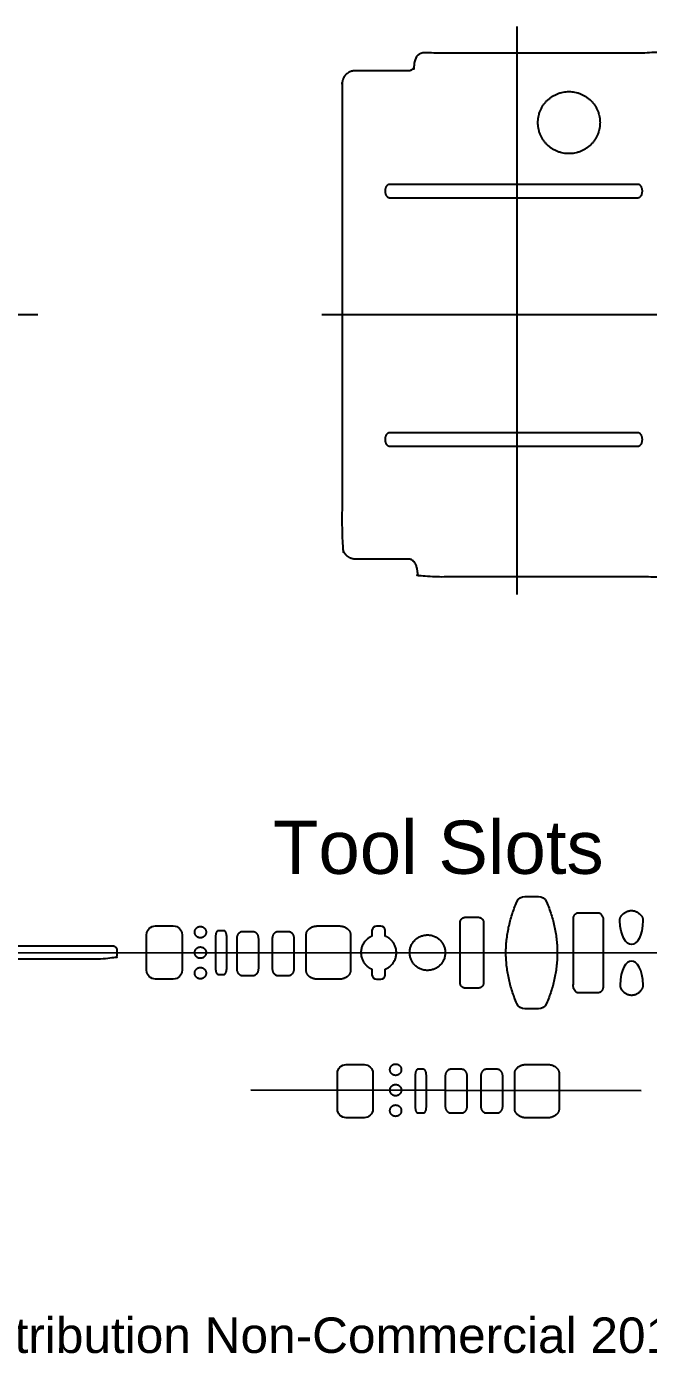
# Model space of a CAD drawing. Header units: inches. Extents: x -39 to 46.7, y -58 to 11.1.
# Drawn here: x -4.32 to 13.2, y -58.01 to -20.62 of the extents above; entities that cross this region are included whole.
import ezdxf

# ---------------------------------------------------------------- set-up
doc = ezdxf.new("R2010")
doc.units = ezdxf.units.IN
doc.header["$MEASUREMENT"] = 0
for name, color, linetype, true_color in [('Default', 18, 'Continuous', 0x000000), ('Guides', 1, 'Continuous', 0xff0000), ('Pockets', 123, 'Continuous', 0x3fbfbf), ('Tool Layut', 6, 'Continuous', 0xff00ff), ('Tote Outline', 96, 'Continuous', 0x007f00), ('Vertical Slots', 18, 'Continuous', 0x000000)]:
    doc.layers.add(name, color=color, linetype=linetype, true_color=true_color)
doc.styles.add('Arial Regular', font='')
doc.styles.get('Arial Regular').set_extended_font_data('Arial')

msp = doc.modelspace()

# ---------------------------------------------------------------- linework, layer by layer
at = {"layer": 'Guides'}
for p, q in [((9.5, -36.625), (9.5, -20.625)), ((-4, -28.75), (-15, -28.75)), ((15, -28.75), (4, -28.75)), ((-7.75, -46.715, 0.38), (21, -46.725, 0.375)), ((2, -50.59, 0.38), (13, -50.6, 0.375))]:
    msp.add_line(p, q, dxfattribs=at)
at = {"layer": 'Pockets'}
msp.add_rational_spline([(10.088, -23.332, 0.375), (10.088, -24.207, 0.375), (10.963, -24.207, 0.375), (11.838, -24.207, 0.375), (11.838, -23.332, 0.375), (11.838, -22.457, 0.375), (10.963, -22.457, 0.375), (10.088, -22.457, 0.375), (10.088, -23.332, 0.375)], [1, 0.707106781187, 1, 0.707106781187, 1, 0.707106781187, 1, 0.707106781187, 1], degree=2, knots=[0, 0, 0, 2.356194, 2.356194, 4.712389, 4.712389, 7.068583, 7.068583, 9.424778, 9.424778, 9.424778], dxfattribs=at)
at = {"layer": 'Tool Layut'}
for p, q in [((9.724, -45.137, 0.375), (10.102, -45.137, 0.375)), ((10.102, -48.308, 0.375), (9.724, -48.308, 0.375))]:
    msp.add_line(p, q, dxfattribs=at)
for points in [[(-0.686, -45.967), (-0.186, -45.967)], [(3.873, -45.969), (4.498, -45.969)], [(5.664, -45.971), (5.539, -45.971)], [(7.902, -47.597), (7.902, -45.847)], [(8.064, -45.722), (8.389, -45.722)], [(8.552, -45.847), (8.552, -47.597)], [(-0.936, -47.217), (-0.936, -46.217)], [(0.064, -46.217), (0.064, -47.217)], [(1.013, -47.134), (1.013, -46.301)], [(1.088, -46.093), (1.238, -46.093)], [(1.313, -46.301), (1.313, -47.134)], [(1.612, -47.165), (1.612, -46.332)], [(1.762, -46.123), (2.062, -46.123)], [(2.212, -46.332), (2.212, -47.165)], [(2.613, -47.165), (2.613, -46.332)], [(2.763, -46.123), (3.063, -46.123)], [(3.213, -46.332), (3.213, -47.165)], [(3.56, -47.219), (3.56, -46.219)], [(4.81, -46.219), (4.81, -47.219)], [(5.414, -46.096), (5.414, -46.257)], [(5.789, -46.257), (5.789, -46.096)], [(-0.186, -47.467), (-0.686, -47.467)], [(1.238, -47.343), (1.088, -47.343)], [(2.062, -47.373), (1.762, -47.373)], [(3.063, -47.373), (2.763, -47.373)], [(4.498, -47.469), (3.873, -47.469)], [(5.414, -47.184), (5.414, -47.346)], [(5.539, -47.471), (5.664, -47.471)], [(5.789, -47.346), (5.789, -47.184)], [(8.389, -47.722), (8.064, -47.722)], [(4.689, -49.873), (5.189, -49.873)], [(6.713, -49.998), (6.863, -49.998)], [(7.637, -49.998), (7.937, -49.998)], [(8.638, -49.998), (8.938, -49.998)], [(9.748, -49.873), (10.373, -49.873)], [(4.439, -51.123), (4.439, -50.123)], [(5.439, -50.123), (5.439, -51.123)], [(6.638, -51.04), (6.638, -50.207)], [(6.938, -50.207), (6.938, -51.04)], [(7.487, -51.04), (7.487, -50.207)], [(8.087, -50.207), (8.087, -51.04)], [(8.488, -51.04), (8.488, -50.207)], [(9.088, -50.207), (9.088, -51.04)], [(9.435, -51.123), (9.435, -50.123)], [(10.685, -50.123), (10.685, -51.123)], [(5.189, -51.373), (4.689, -51.373)], [(6.863, -51.248), (6.713, -51.248)], [(7.937, -51.248), (7.637, -51.248)], [(8.938, -51.248), (8.638, -51.248)], [(10.373, -51.373), (9.748, -51.373)]]:
    msp.add_lwpolyline(points, dxfattribs=at)
at = {"layer": 'Tool Layut', "extrusion": (0, 0, -1)}
for centre, start, end in [((-9.724, -45.387, -0.375), 23.1372, 90), ((-10.102, -45.387, -0.375), 90, 157.0602), ((0.686, -46.217, -0.375), 0, 90), ((0.186, -46.217, -0.375), 90, 180), ((0.686, -47.217, -0.375), 270, 0), ((0.186, -47.217, -0.375), 180, 270), ((-9.724, -48.058, -0.375), 270, 336.8628), ((-10.102, -48.058, -0.375), 202.9398, 270), ((-4.689, -50.123, -0.375), 0, 90), ((-5.189, -50.123, -0.375), 90, 180), ((-4.689, -51.123, -0.375), 270, 0), ((-5.189, -51.123, -0.375), 180, 270)]:
    msp.add_arc(centre, 0.25, start, end, dxfattribs=at)
at = {"layer": 'Tool Layut'}
for centre, start, end in [((5.539, -46.096, 0.375), 90, 180), ((5.664, -46.096, 0.375), 0, 90), ((5.539, -47.346, 0.375), 180, 270), ((5.664, -47.346, 0.375), 270, 0)]:
    msp.add_arc(centre, 0.125, start, end, dxfattribs=at)
for points, degree in [([(9.494, -48.156, 0.375), (8.882, -46.723, 0.375), (9.494, -45.289, 0.375)], 2), ([(10.332, -45.29, 0.375), (10.938, -46.723, 0.375), (10.332, -48.155, 0.375)], 2), ([(13.047, -45.81, 0.375), (13.023, -46.716, 0.375), (12.43, -46.719, 0.375), (12.397, -45.814, 0.375)], 3), ([(13.054, -47.636, 0.375), (13.023, -46.731, 0.375), (12.43, -46.733, 0.375), (12.404, -47.637, 0.375)], 3)]:
    msp.add_open_spline(points, degree=degree, dxfattribs=at)
for points, weights, knots in [([(11.087, -45.773, 0.375), (11.087, -46.724, 0.375), (11.087, -47.675, 0.375), (11.087, -47.849, 0.375), (11.221, -47.849, 0.375), (11.587, -47.849, 0.375), (11.791, -47.849, 0.375), (11.925, -47.849, 0.375), (11.925, -47.675, 0.375), (11.925, -46.724, 0.375), (11.925, -45.773, 0.375), (11.925, -45.599, 0.375), (11.791, -45.599, 0.375), (11.587, -45.599, 0.375), (11.221, -45.599, 0.375), (11.087, -45.599, 0.375), (11.087, -45.773, 0.375)], [1, 1, 1, 0.707106781187, 1, 1, 1, 0.707106781187, 1, 1, 1, 0.707106781187, 1, 1, 1, 0.707106781187, 1], [0, 0, 0, 1.901924, 1.901924, 2.175302, 2.175302, 3.126264, 3.126264, 3.399643, 3.399643, 5.301566, 5.301566, 5.574945, 5.574945, 6.525907, 6.525907, 6.799285, 6.799285, 6.799285]), ([(0.74, -46.143, 0.38), (0.74, -45.983, 0.38), (0.58, -45.983, 0.38), (0.42, -45.983, 0.38), (0.42, -46.143, 0.38), (0.42, -46.303, 0.38), (0.58, -46.303, 0.38), (0.74, -46.303, 0.38), (0.74, -46.143, 0.38)], [1, 0.707106781187, 1, 0.707106781187, 1, 0.707106781187, 1, 0.707106781187, 1], [0, 0, 0, 0.1963495, 0.1963495, 0.3926991, 0.3926991, 0.5890486, 0.5890486, 0.7853982, 0.7853982, 0.7853982]), ([(5.414, -46.257, 0.375), (5.382, -46.271, 0.375), (5.352, -46.288, 0.375), (4.919, -46.538, 0.375), (5.169, -46.971, 0.375), (5.255, -47.12, 0.375), (5.414, -47.184, 0.375)], [0.949246954989, 0.971934124025, 1, 0.707106781187, 1, 0.875252966916, 0.856768703085], [3.335697, 3.335697, 3.335697, 3.400874, 3.400874, 4.081049, 4.081049, 4.370744, 4.370744, 4.370744]), ([(5.789, -47.184, 0.375), (5.822, -47.171, 0.375), (5.852, -47.154, 0.375), (6.285, -46.904, 0.375), (6.035, -46.471, 0.375), (5.949, -46.322, 0.375), (5.789, -46.257, 0.375)], [0.949246954989, 0.971934124025, 1, 0.707106781187, 1, 0.875252966916, 0.856768703085], [5.211418, 5.211418, 5.211418, 5.276595, 5.276595, 5.956769, 5.956769, 6.246465, 6.246465, 6.246465]), ([(7.41, -46.471, 0.375), (7.16, -46.038, 0.375), (6.727, -46.288, 0.375), (6.294, -46.538, 0.375), (6.544, -46.971, 0.375), (6.794, -47.404, 0.375), (7.227, -47.154, 0.375), (7.66, -46.904, 0.375), (7.41, -46.471, 0.375)], [1, 0.707106781187, 1, 0.707106781187, 1, 0.707106781187, 1, 0.707106781187, 1], [0, 0, 0, 0.680175, 0.680175, 1.36035, 1.36035, 2.040524, 2.040524, 2.720699, 2.720699, 2.720699]), ([(-1.898, -46.527, 0.375), (-5.211, -46.527, 0.375), (-6.898, -46.527, 0.375), (-7.023, -46.527, 0.375), (-7.023, -46.652, 0.375), (-7.023, -46.716, 0.375), (-7.023, -46.78, 0.375), (-7.023, -46.905, 0.375), (-6.898, -46.905, 0.375), (-5.211, -46.903, 0.375), (-1.896, -46.902, 0.375), (-1.772, -46.902, 0.375), (-1.772, -46.777, 0.375), (-1.772, -46.714, 0.375), (-1.772, -46.652, 0.375), (-1.772, -46.6, 0.375), (-1.809, -46.563, 0.375), (-1.846, -46.526, 0.375), (-1.898, -46.527, 0.375)], [1, 1, 1, 0.707106781187, 1, 1, 1, 0.707106781187, 1, 1, 1, 0.707410494927, 1, 1, 1, 0.922721547255, 1, 0.922721547255, 1], [4.075864, 4.075864, 4.075864, 7.449357, 7.449357, 7.645706, 7.645706, 7.773714, 7.773714, 7.970063, 7.970063, 11.345171, 11.345171, 11.541413, 11.541413, 11.66652, 11.66652, 11.765449, 11.765449, 11.864377, 11.864377, 11.864377]), ([(0.74, -46.72, 0.38), (0.74, -46.56, 0.38), (0.58, -46.56, 0.38), (0.42, -46.56, 0.38), (0.42, -46.72, 0.38), (0.42, -46.88, 0.38), (0.58, -46.88, 0.38), (0.74, -46.88, 0.38), (0.74, -46.72, 0.38)], [1, 0.707106781187, 1, 0.707106781187, 1, 0.707106781187, 1, 0.707106781187, 1], [0, 0, 0, 0.1963495, 0.1963495, 0.3926991, 0.3926991, 0.5890486, 0.5890486, 0.7853982, 0.7853982, 0.7853982]), ([(0.74, -47.298, 0.38), (0.74, -47.138, 0.38), (0.58, -47.138, 0.38), (0.42, -47.138, 0.38), (0.42, -47.298, 0.38), (0.42, -47.458, 0.38), (0.58, -47.458, 0.38), (0.74, -47.458, 0.38), (0.74, -47.298, 0.38)], [1, 0.707106781187, 1, 0.707106781187, 1, 0.707106781187, 1, 0.707106781187, 1], [0, 0, 0, 0.1963495, 0.1963495, 0.3926991, 0.3926991, 0.5890486, 0.5890486, 0.7853982, 0.7853982, 0.7853982]), ([(6.24, -50.018, 0.38), (6.24, -49.858, 0.38), (6.08, -49.858, 0.38), (5.92, -49.858, 0.38), (5.92, -50.018, 0.38), (5.92, -50.178, 0.38), (6.08, -50.178, 0.38), (6.24, -50.178, 0.38), (6.24, -50.018, 0.38)], [1, 0.707106781187, 1, 0.707106781187, 1, 0.707106781187, 1, 0.707106781187, 1], [0, 0, 0, 0.1963495, 0.1963495, 0.3926991, 0.3926991, 0.5890486, 0.5890486, 0.7853982, 0.7853982, 0.7853982]), ([(6.24, -50.595, 0.38), (6.24, -50.435, 0.38), (6.08, -50.435, 0.38), (5.92, -50.435, 0.38), (5.92, -50.595, 0.38), (5.92, -50.755, 0.38), (6.08, -50.755, 0.38), (6.24, -50.755, 0.38), (6.24, -50.595, 0.38)], [1, 0.707106781187, 1, 0.707106781187, 1, 0.707106781187, 1, 0.707106781187, 1], [0, 0, 0, 0.1963495, 0.1963495, 0.3926991, 0.3926991, 0.5890486, 0.5890486, 0.7853982, 0.7853982, 0.7853982]), ([(6.24, -51.173, 0.38), (6.24, -51.013, 0.38), (6.08, -51.013, 0.38), (5.92, -51.013, 0.38), (5.92, -51.173, 0.38), (5.92, -51.333, 0.38), (6.08, -51.333, 0.38), (6.24, -51.333, 0.38), (6.24, -51.173, 0.38)], [1, 0.707106781187, 1, 0.707106781187, 1, 0.707106781187, 1, 0.707106781187, 1], [0, 0, 0, 0.1963495, 0.1963495, 0.3926991, 0.3926991, 0.5890486, 0.5890486, 0.7853982, 0.7853982, 0.7853982])]:
    msp.add_rational_spline(points, weights, degree=2, knots=knots, dxfattribs=at)
for points, weights in [([(12.457, -45.662, 0.375), (12.718, -45.381, 0.375), (12.983, -45.657, 0.375)], [0.938091223036, 0.770324102515, 0.935494389006]), ([(3.56, -46.219, 0.375), (3.56, -45.969, 0.375), (3.873, -45.969, 0.375)], [1, 0.707106781187, 1]), ([(4.498, -45.969, 0.375), (4.81, -45.969, 0.375), (4.81, -46.219, 0.375)], [1, 0.707106781187, 1]), ([(7.902, -45.847, 0.375), (7.902, -45.722, 0.375), (8.064, -45.722, 0.375)], [1, 0.707106781187, 1]), ([(8.389, -45.722, 0.375), (8.552, -45.722, 0.375), (8.552, -45.847, 0.375)], [1, 0.707106781187, 1]), ([(12.397, -45.814, 0.375), (12.394, -45.731, 0.375), (12.457, -45.662, 0.375)], [1, 0.948210429567, 1]), ([(12.983, -45.657, 0.375), (13.049, -45.725, 0.375), (13.047, -45.81, 0.375)], [1, 0.946883897778, 1]), ([(1.013, -46.301, 0.375), (1.013, -46.093, 0.375), (1.088, -46.093, 0.375)], [1, 0.707106781187, 1]), ([(1.238, -46.093, 0.375), (1.313, -46.093, 0.375), (1.313, -46.301, 0.375)], [1, 0.707106781187, 1]), ([(1.612, -46.332, 0.375), (1.612, -46.123, 0.375), (1.762, -46.123, 0.375)], [1, 0.707106781187, 1]), ([(2.062, -46.123, 0.375), (2.212, -46.123, 0.375), (2.212, -46.332, 0.375)], [1, 0.707106781187, 1]), ([(2.613, -46.332, 0.375), (2.613, -46.123, 0.375), (2.763, -46.123, 0.375)], [1, 0.707106781187, 1]), ([(3.063, -46.123, 0.375), (3.213, -46.123, 0.375), (3.213, -46.332, 0.375)], [1, 0.707106781187, 1]), ([(1.088, -47.343, 0.375), (1.013, -47.343, 0.375), (1.013, -47.134, 0.375)], [1, 0.707106781187, 1]), ([(1.313, -47.134, 0.375), (1.313, -47.343, 0.375), (1.238, -47.343, 0.375)], [1, 0.707106781187, 1]), ([(1.762, -47.373, 0.375), (1.612, -47.373, 0.375), (1.612, -47.165, 0.375)], [1, 0.707106781187, 1]), ([(2.212, -47.165, 0.375), (2.212, -47.373, 0.375), (2.062, -47.373, 0.375)], [1, 0.707106781187, 1]), ([(2.763, -47.373, 0.375), (2.613, -47.373, 0.375), (2.613, -47.165, 0.375)], [1, 0.707106781187, 1]), ([(3.213, -47.165, 0.375), (3.213, -47.373, 0.375), (3.063, -47.373, 0.375)], [1, 0.707106781187, 1]), ([(3.873, -47.469, 0.375), (3.56, -47.469, 0.375), (3.56, -47.219, 0.375)], [1, 0.707106781187, 1]), ([(4.81, -47.219, 0.375), (4.81, -47.469, 0.375), (4.498, -47.469, 0.375)], [1, 0.707106781187, 1]), ([(8.064, -47.722, 0.375), (7.902, -47.722, 0.375), (7.902, -47.597, 0.375)], [1, 0.707106781187, 1]), ([(8.552, -47.597, 0.375), (8.552, -47.722, 0.375), (8.389, -47.722, 0.375)], [1, 0.707106781187, 1]), ([(12.404, -47.637, 0.375), (12.402, -47.721, 0.375), (12.466, -47.789, 0.375)], [1, 0.948210429567, 1]), ([(12.466, -47.789, 0.375), (12.729, -48.068, 0.375), (12.992, -47.79, 0.375)], [0.938091223036, 0.770324102515, 0.935494389006]), ([(12.992, -47.79, 0.375), (13.057, -47.721, 0.375), (13.054, -47.636, 0.375)], [1, 0.946883897778, 1]), ([(6.638, -50.207, 0.375), (6.638, -49.998, 0.375), (6.713, -49.998, 0.375)], [1, 0.707106781187, 1]), ([(6.863, -49.998, 0.375), (6.938, -49.998, 0.375), (6.938, -50.207, 0.375)], [1, 0.707106781187, 1]), ([(7.487, -50.207, 0.375), (7.487, -49.998, 0.375), (7.637, -49.998, 0.375)], [1, 0.707106781187, 1]), ([(7.937, -49.998, 0.375), (8.087, -49.998, 0.375), (8.087, -50.207, 0.375)], [1, 0.707106781187, 1]), ([(8.488, -50.207, 0.375), (8.488, -49.998, 0.375), (8.638, -49.998, 0.375)], [1, 0.707106781187, 1]), ([(8.938, -49.998, 0.375), (9.088, -49.998, 0.375), (9.088, -50.207, 0.375)], [1, 0.707106781187, 1]), ([(9.435, -50.123, 0.375), (9.435, -49.873, 0.375), (9.748, -49.873, 0.375)], [1, 0.707106781187, 1]), ([(10.373, -49.873, 0.375), (10.685, -49.873, 0.375), (10.685, -50.123, 0.375)], [1, 0.707106781187, 1]), ([(6.713, -51.248, 0.375), (6.638, -51.248, 0.375), (6.638, -51.04, 0.375)], [1, 0.707106781187, 1]), ([(6.938, -51.04, 0.375), (6.938, -51.248, 0.375), (6.863, -51.248, 0.375)], [1, 0.707106781187, 1]), ([(7.637, -51.248, 0.375), (7.487, -51.248, 0.375), (7.487, -51.04, 0.375)], [1, 0.707106781187, 1]), ([(8.087, -51.04, 0.375), (8.087, -51.248, 0.375), (7.937, -51.248, 0.375)], [1, 0.707106781187, 1]), ([(8.638, -51.248, 0.375), (8.488, -51.248, 0.375), (8.488, -51.04, 0.375)], [1, 0.707106781187, 1]), ([(9.088, -51.04, 0.375), (9.088, -51.248, 0.375), (8.938, -51.248, 0.375)], [1, 0.707106781187, 1]), ([(9.748, -51.373, 0.375), (9.435, -51.373, 0.375), (9.435, -51.123, 0.375)], [1, 0.707106781187, 1]), ([(10.685, -51.123, 0.375), (10.685, -51.373, 0.375), (10.373, -51.373, 0.375)], [1, 0.707106781187, 1])]:
    msp.add_rational_spline(points, weights, degree=2, dxfattribs=at)
at = {"layer": 'Tote Outline'}
msp.add_rational_spline([(13.821, -21.648, 0.375), (13.821, -21.69, 0.375), (13.85, -21.719, 0.375), (13.88, -21.748, 0.375), (13.921, -21.748, 0.375), (14.008, -21.748, 0.375), (14.096, -21.748, 0.375), (14.137, -21.748, 0.375), (14.167, -21.777, 0.375), (14.196, -21.807, 0.375), (14.196, -21.848, 0.375), (14.196, -22.435, 0.375), (14.196, -23.023, 0.375), (14.196, -23.123, 0.375), (14.296, -23.123, 0.375), (14.383, -23.123, 0.375), (14.47, -23.123, 0.375), (14.57, -23.123, 0.375), (14.57, -23.223, 0.375), (14.571, -25.873, 0.375), (14.571, -28.523, 0.375), (14.571, -28.564, 0.375), (14.542, -28.594, 0.375), (14.527, -28.608, 0.375), (14.508, -28.616, 0.375), (14.446, -28.641, 0.375), (14.446, -28.708, 0.375), (14.446, -28.741, 0.375), (14.446, -28.773, 0.375), (14.446, -28.84, 0.375), (14.508, -28.866, 0.375), (14.571, -28.891, 0.375), (14.571, -28.958, 0.375), (14.571, -31.616, 0.375), (14.57, -34.273, 0.375), (14.57, -34.373, 0.375), (14.47, -34.373, 0.375), (14.383, -34.373, 0.375), (14.296, -34.373, 0.375), (14.196, -34.373, 0.375), (14.196, -34.473, 0.375), (14.196, -35.06, 0.375), (14.196, -35.648, 0.375), (14.196, -35.748, 0.375), (14.096, -35.748, 0.375), (14.008, -35.748, 0.375), (13.921, -35.748, 0.375), (13.821, -35.748, 0.375), (13.821, -35.848, 0.375), (13.821, -35.935, 0.375), (13.821, -36.023, 0.375), (13.821, -36.123, 0.375), (13.721, -36.123, 0.375), (10.257, -36.123, 0.375), (6.792, -36.123, 0.375), (6.699, -36.123, 0.375), (6.693, -36.03, 0.375), (6.662, -35.623, 0.375), (6.446, -35.623, 0.375), (5.508, -35.623, 0.375), (4.947, -35.623, 0.375), (4.571, -35.622, 0.375), (4.571, -35.248, 0.375), (4.571, -28.748, 0.375), (4.571, -22.248, 0.375), (4.571, -21.864, 0.375), (4.947, -21.873, 0.375), (5.508, -21.873, 0.375), (6.446, -21.873, 0.375), (6.662, -21.873, 0.375), (6.693, -21.466, 0.375), (6.7, -21.373, 0.375), (6.792, -21.373, 0.375), (10.257, -21.373, 0.375), (13.721, -21.373, 0.375), (13.821, -21.373, 0.375), (13.821, -21.473, 0.375), (13.821, -21.561, 0.375), (13.821, -21.648, 0.375)], [1, 0.923735052355, 1, 0.923735052355, 1, 1, 1, 0.923735052355, 1, 0.923735052355, 1, 1, 1, 0.707106781186, 1, 1, 1, 0.707155997279, 1, 1, 1, 0.92386621371, 1, 0.961142610731, 0.961949522277, 0.797626597308, 0.961949522277, 0.961949522277, 0.961949522277, 0.751993284982, 0.855035371436, 0.708939931754, 0.855035371436, 0.855035371436, 0.855035371436, 0.604643391935, 0.855035371436, 0.855035371436, 0.855035371436, 0.604601309297, 0.855035371436, 0.855035371436, 0.855035371436, 0.604601309297, 0.855035371436, 0.855035371436, 0.855035371436, 0.604601309297, 0.855035371436, 0.855035371436, 0.855035371436, 0.604601309297, 0.855035371436, 0.855035371436, 0.855035371436, 0.626890491037, 0.855035371436, 0.743441556371, 0.888076672808, 0.888076672808, 0.888076672808, 0.627965037556, 0.888076672808, 0.888076672808, 0.888076672808, 0.627965099572, 0.888076548777, 0.888076548777, 0.888076548777, 0.743463081718, 0.855001881588, 0.626903387053, 0.855001881588, 0.855001881588, 0.855001881588, 0.604577628397, 0.855001881588, 0.855001881588, 1], degree=2, knots=[0, 0, 0, 0.078615, 0.078615, 0.157231, 0.157231, 0.273696, 0.273696, 0.352311, 0.352311, 0.430927, 0.430927, 1.818318, 1.818318, 1.975397, 1.975397, 2.091222, 2.091222, 2.248288, 2.248288, 7.40211, 7.40211, 7.480657, 7.480657, 7.520745, 7.520745, 7.639378, 7.639378, 7.685481, 7.685481, 7.80255, 7.80255, 7.921198, 7.921198, 13.089218, 13.089218, 13.246284, 13.246284, 13.362108, 13.362108, 13.519188, 13.519188, 14.906778, 14.906778, 15.063858, 15.063858, 15.180524, 15.180524, 15.337604, 15.337604, 15.841958, 15.841958, 15.999037, 15.999037, 21.714733, 21.714733, 21.864297, 21.864297, 22.519472, 22.519472, 23.526282, 23.526282, 25.097079, 25.097079, 36.990971, 36.990971, 38.561768, 38.561768, 39.568578, 39.568578, 40.223655, 40.223655, 40.373206, 40.373206, 46.088902, 46.088902, 46.245981, 46.245981, 46.749926, 46.749926, 46.749926], dxfattribs=at)
at = {"layer": 'Vertical Slots'}
for p, q in [((12.907, -25.073, 0.375), (5.907, -25.073, 0.375)), ((5.907, -25.448, 0.375), (12.907, -25.448, 0.375)), ((12.907, -32.073, 0.375), (5.907, -32.073, 0.375)), ((5.907, -32.448, 0.375), (12.907, -32.448, 0.375))]:
    msp.add_line(p, q, dxfattribs=at)
for points, knots in [([(5.907, -25.073, 0.375), (5.782, -25.073, 0.375), (5.782, -25.26, 0.375), (5.782, -25.448, 0.375), (5.907, -25.448, 0.375)], [7.3926991, 7.3926991, 7.3926991, 7.5890486, 7.5890486, 7.7853982, 7.7853982, 7.7853982]), ([(12.907, -25.448, 0.375), (13.032, -25.448, 0.375), (13.032, -25.26, 0.375), (13.032, -25.073, 0.375), (12.907, -25.073, 0.375)], [14.7853982, 14.7853982, 14.7853982, 14.9817477, 14.9817477, 15.1780972, 15.1780972, 15.1780972]), ([(5.907, -32.073, 0.375), (5.782, -32.073, 0.375), (5.782, -32.26, 0.375), (5.782, -32.448, 0.375), (5.907, -32.448, 0.375)], [7, 7, 7, 7.1963495, 7.1963495, 7.3926991, 7.3926991, 7.3926991]), ([(12.907, -32.448, 0.375), (13.032, -32.448, 0.375), (13.032, -32.26, 0.375), (13.032, -32.073, 0.375), (12.907, -32.073, 0.375)], [14.3926991, 14.3926991, 14.3926991, 14.5890486, 14.5890486, 14.7853982, 14.7853982, 14.7853982])]:
    msp.add_rational_spline(points, [1, 0.707106781187, 1, 0.707106781187, 1], degree=2, knots=knots, dxfattribs=at)

# ---------------------------------------------------------------- texts
at = {"layer": 'Default', "attachment_point": 1, "style": 'Arial Regular'}
for s, insert, char_height, width in [('Tool Slots', (2.625, -43), 1.5, 21.3913), ('Creative Commons License - Attribution Non-Commercial 2019 Tim Celeski', (-24.375, -57), 1, 94.78261)]:
    msp.add_mtext(s, dxfattribs=dict(at, insert=insert, char_height=char_height, width=width))

doc.saveas('drawing.dxf')
